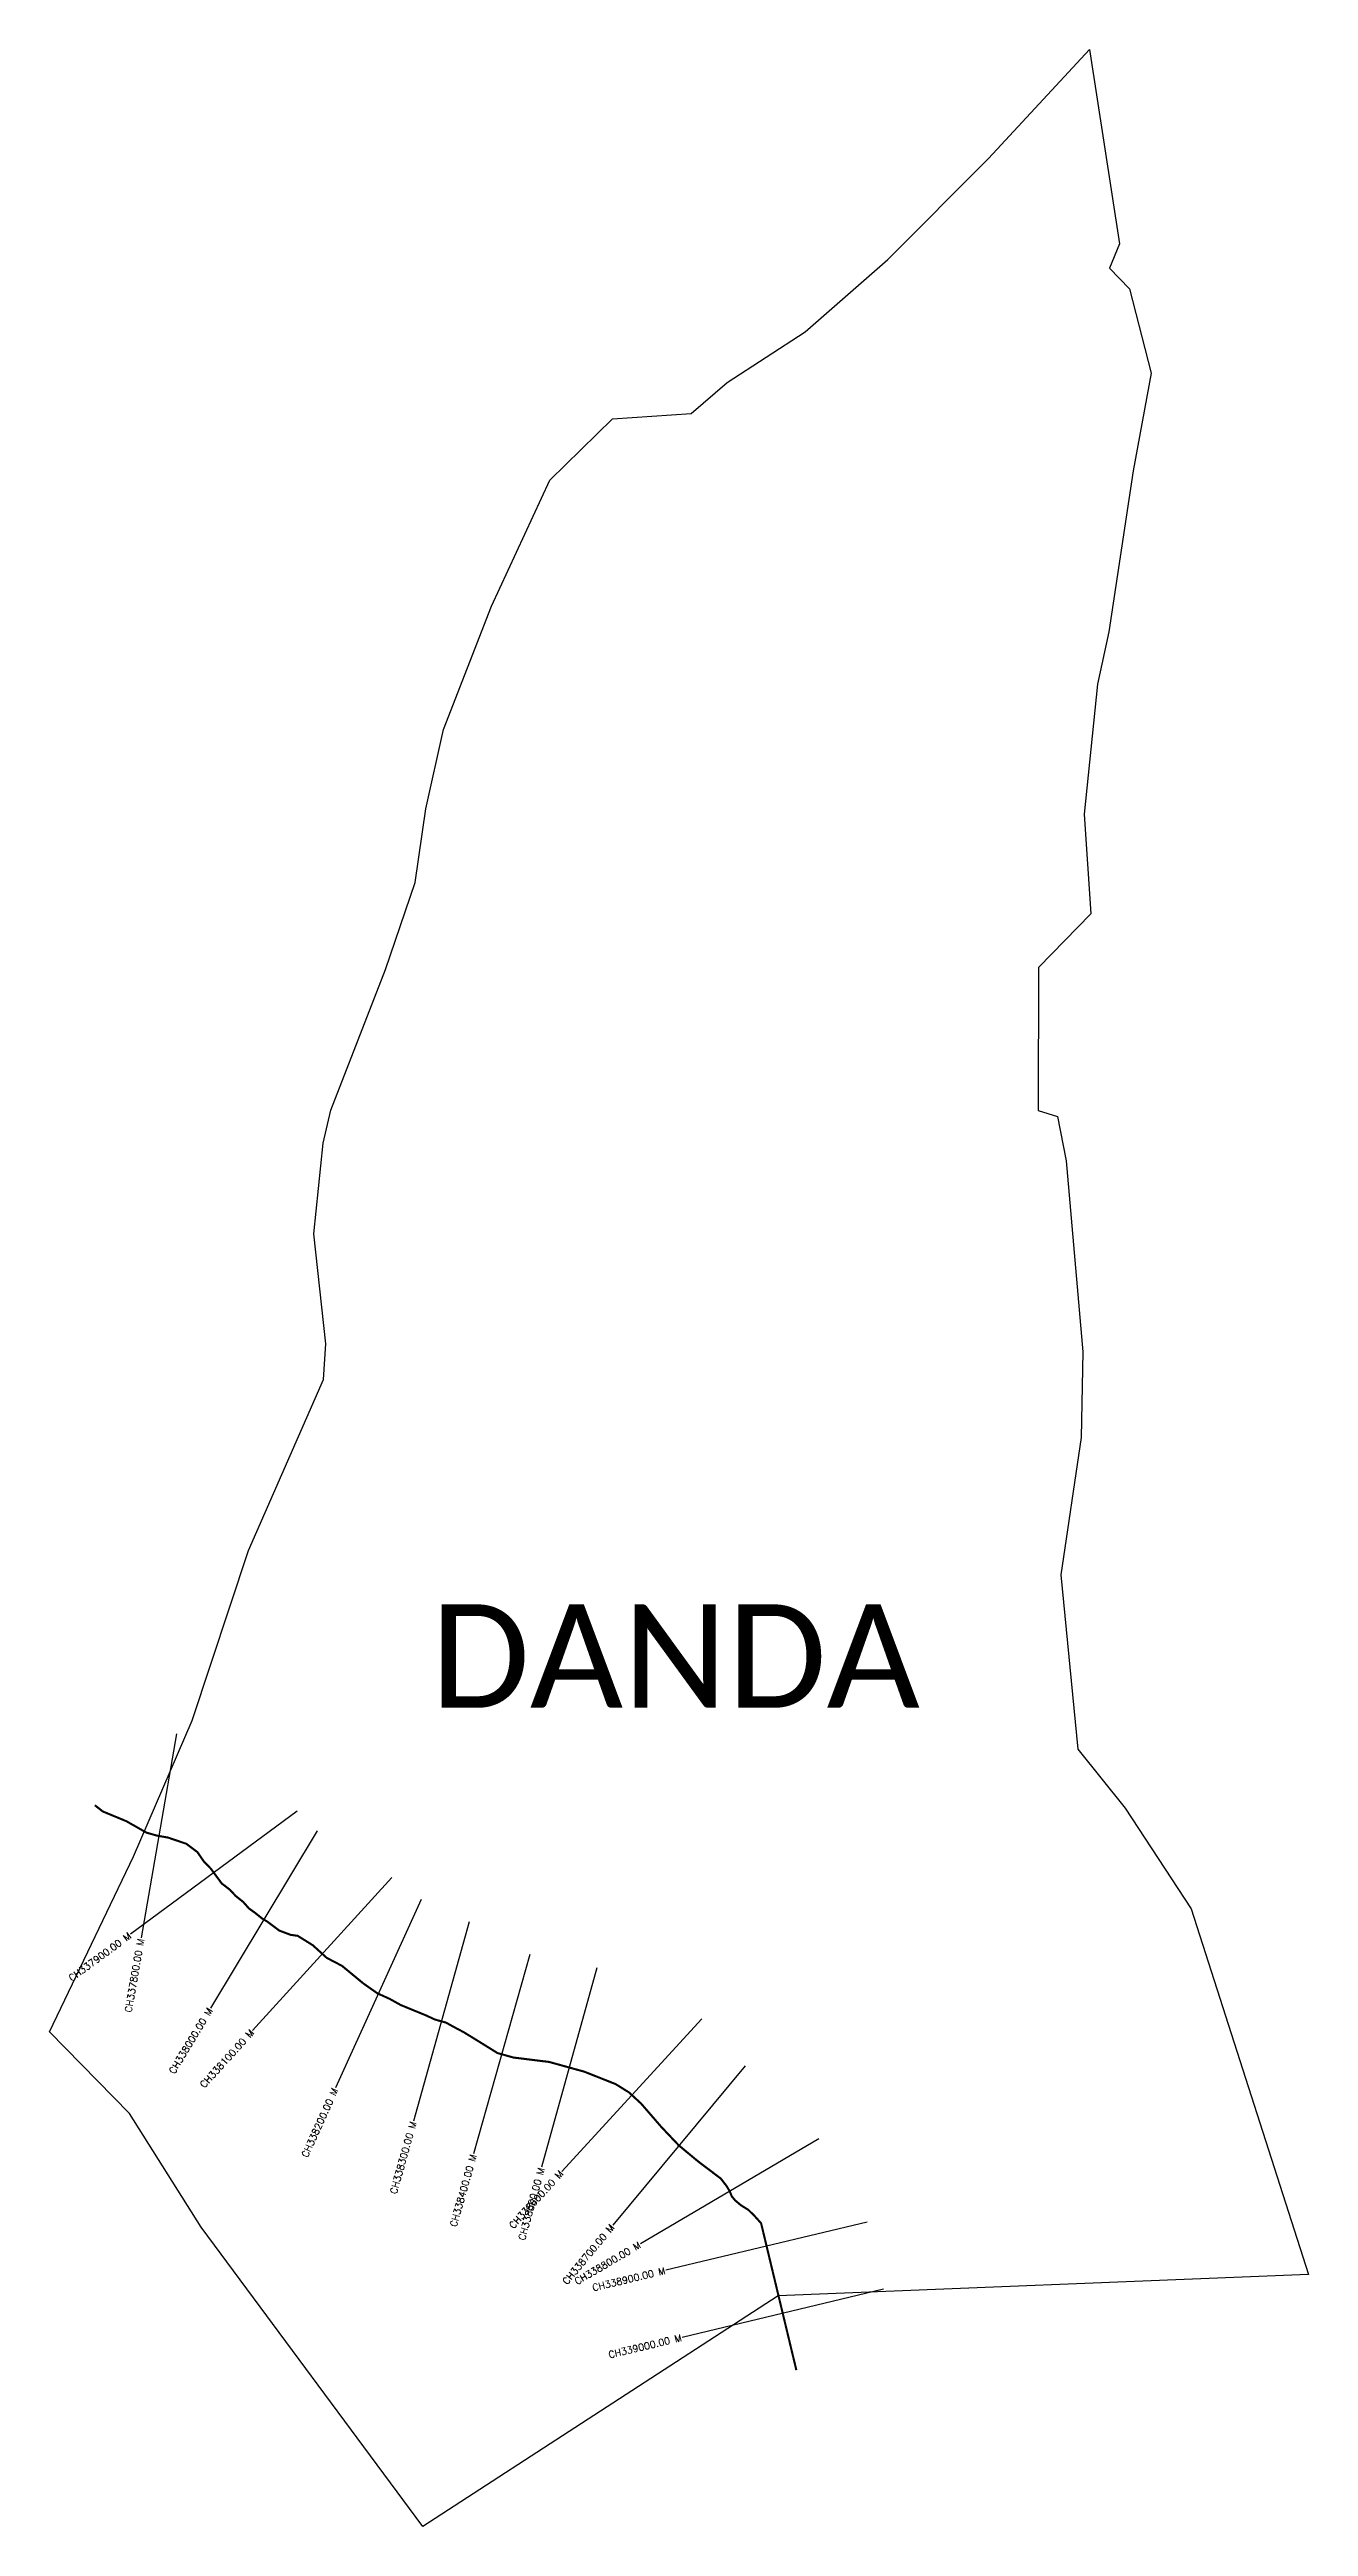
# Model space of a CAD drawing. Header units: metres. Extents: x 291565 to 293390, y 1989367 to 1992957.
import ezdxf
from ezdxf.enums import TextEntityAlignment as Align

# ---------------------------------------------------------------- set-up
doc = ezdxf.new("R2010")
doc.units = ezdxf.units.M
doc.header["$MEASUREMENT"] = 0
for name, color, linetype in [('CS', 134, 'Continuous'), ('CSMark', 6, 'Continuous'), ('NATURALLY PROTECTED', 3, 'Continuous'), ('village', 3, 'Continuous'), ('VILLAGE NAME', 250, 'Continuous')]:
    doc.layers.add(name, color=color, linetype=linetype)
doc.styles.get("Standard").update_dxf_attribs({"font": 'simplex.shx'})

msp = doc.modelspace()

# ---------------------------------------------------------------- linework, layer by layer
at = {"color": 3, "flags": 128}
msp.add_lwpolyline([(292381.2, 1992421.5), (292495.1, 1992429.1)], dxfattribs=at)
at = {"layer": 'CS'}
for p, q in [((291749.1, 1990515.3), (291697.9, 1990219.7)), ((291924, 1990403.5), (291682.8, 1990225.1)), ((291953.1, 1990375), (291798.6, 1990117.9)), ((292061.6, 1990307.5), (291859.6, 1990085.6)), ((292103.7, 1990275.4), (291979.8, 1990002.2)), ((292173.6, 1990243.2), (292092.8, 1989954.3)), ((292261.3, 1990195.5), (292179.9, 1989906.7)), ((292358.5, 1990176.4), (292278.4, 1989887.3)), ((292510.5, 1990102.5), (292307.9, 1989881.3)), ((292573.3, 1990034.2), (292381.5, 1989803.5)), ((292680.3, 1989928.5), (292421.8, 1989776.3)), ((292750.3, 1989807.9), (292458.6, 1989738)), ((292773.7, 1989710.7), (292481.9, 1989640.7))]:
    msp.add_line(p, q, dxfattribs=at)
at = {"layer": 'NATURALLY PROTECTED', "color": 2, "const_width": 3, "flags": 128}
msp.add_lwpolyline([(291631, 1990412), (291642.5, 1990403), (291676.6, 1990388.9), (291706, 1990372.2), (291721.6, 1990367.8), (291736.9, 1990365.2), (291763.6, 1990356.1), (291779.7, 1990344), (291788.6, 1990331), (291799.2, 1990319.9), (291814.9, 1990298.6), (291826.6, 1990289.6), (291835, 1990280.6), (291846.2, 1990271.6), (291854.4, 1990262.3), (291862.7, 1990256.4), (291873.3, 1990247.9), (291881.3, 1990243.1), (291898.3, 1990230.3), (291914.5, 1990224.2), (291925, 1990222.7), (291946.8, 1990209.1), (291967, 1990190.8), (291989.2, 1990179.2), (292019.7, 1990154), (292040.4, 1990139.4), (292058.1, 1990131.4), (292074.3, 1990122.4), (292110.6, 1990107.5), (292124.1, 1990101.3), (292140, 1990096.9), (292150.7, 1990090.9), (292165.1, 1990083.3), (292185.5, 1990070.8), (292214.5, 1990052.8), (292237.6, 1990046.3), (292289.4, 1990039.9), (292340.3, 1990025.8), (292385.7, 1990007.8), (292398.7, 1989999.7), (292404.7, 1989996), (292422.5, 1989979.7), (292451.9, 1989945.7), (292477.2, 1989919), (292505.4, 1989895.6), (292538.2, 1989870.8), (292546.7, 1989859.7), (292551.1, 1989852.3), (292554, 1989845.2), (292558.8, 1989839.3), (292567.4, 1989832.1), (292578, 1989825.5), (292586.8, 1989816.9), (292596.5, 1989806.1), (292647.6, 1989593.2)], dxfattribs=at)
at = {"layer": 'village', "color": 3}
for points in [[(292495.1, 1992429.1, 0), (292547.2, 1992474.3, 0), (292660.4, 1992547.9, 0), (292780.4, 1992652.8, 0), (292926.1, 1992799.1, 0), (293072.2, 1992956.9, 0), (293116.1, 1992675.4, 0), (293101.3, 1992640, 0), (293130.6, 1992609.9, 0), (293161.9, 1992487.8, 0), (293135.5, 1992346.3, 0), (293100.4, 1992113.1, 0), (293084, 1992037, 0), (293064.6, 1991848.7, 0), (293074.3, 1991704.2, 0), (292998.3, 1991626.4, 0), (292998.1, 1991418.9, 0), (293026.1, 1991410.5, 0), (293038.5, 1991346.2, 0), (293062.9, 1991069, 0), (293060.2, 1990945.2, 0), (293031.1, 1990746.1, 0), (293055.3, 1990493.5, 0)], [(293055.3, 1990493.5, 0), (293124.3, 1990408, 0), (293219.7, 1990262, 0), (293389.7, 1989731.8, 0), (292621.2, 1989700.9, 0), (292106.1, 1989366.6, 0), (291784.9, 1989800.3, 0), (291681.2, 1989965.3, 0), (291565.4, 1990083.5, 0), (291686.9, 1990337.9, 0), (291772.1, 1990534.9, 0), (291853.9, 1990781.2, 0), (291962.3, 1991029.3, 0), (291965.6, 1991081, 0), (291948.4, 1991240.1, 0), (291961.8, 1991371.8, 0), (291973.2, 1991419.6, 0), (292052, 1991623.5, 0), (292095.1, 1991749.7, 0), (292110.8, 1991856.2, 0), (292136.1, 1991971.4, 0), (292205.7, 1992150.1, 0), (292290.3, 1992332.8, 0), (292381.2, 1992421.5, 0)]]:
    msp.add_polyline3d(points, dxfattribs=at)

# ---------------------------------------------------------------- texts
at = {"layer": 'CSMark'}
for s, rotation, p in [('CH337900.00 M', 36.4848, (291681.9, 1990224.5)), ('CH337800.00 M', 80.1777, (291697.7, 1990218.7)), ('CH338000.00 M', 58.9924, (291798, 1990117)), ('CH338100.00 M', 47.6879, (291859, 1990084.9)), ('CH338200.00 M', 65.5986, (291979.4, 1990001.3)), ('CH338300.00 M', 74.3708, (292092.5, 1989953.4)), ('CH338400.00 M', 74.2559, (292179.6, 1989905.7)), ('CH338600.00 M', 47.5031, (292307.2, 1989880.5)), ('CH338500.00 M', 74.5237, (292278.2, 1989886.3)), ('CH338700.00 M', 50.2672, (292380.9, 1989802.7)), ('CH338800.00 M', 30.4774, (292420.9, 1989775.8)), ('CH338900.00 M', 13.4889, (292457.6, 1989737.7)), ('CH339000.00 M', 13.4889, (292481, 1989640.5))]:
    msp.add_text(s, height=10, rotation=rotation, dxfattribs=at).set_placement(p, align=Align.MIDDLE_RIGHT)
at = {"layer": 'VILLAGE NAME', "insert": (292117.5, 1990703.2), "char_height": 150, "attachment_point": 1}
msp.add_mtext_dynamic_manual_height_columns('{\\fCalibri|b0|i0|c0|p34;DANDA}', width=1877.914, gutter_width=1, heights=[0], dxfattribs=at)

doc.saveas('drawing.dxf')
